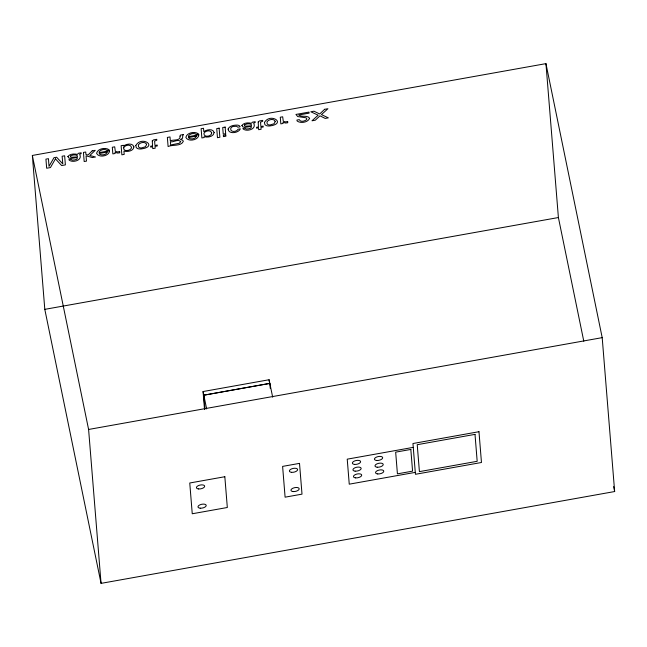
<?xml version="1.0" encoding="UTF-8"?>
<svg xmlns="http://www.w3.org/2000/svg" width="647" height="647" viewBox="0 0 647 647"><rect width="100%" height="100%" fill="white"/><g stroke="black" fill="none" stroke-linecap="round" stroke-linejoin="round"><path stroke-width="0.97" d="M32.35 155.458L545.947 63.632L602.195 337.645L614.65 491.542L101.053 583.368L44.805 309.355L32.35 155.458L88.599 429.462L101.053 583.368M44.805 309.355L558.401 217.538L545.947 63.632M204.517 409.414L203.069 391.54L269.095 379.74L272.67 397.161M204.945 409.098L203.821 395.18L269.848 383.38L270.244 388.362M203.821 395.204L269.848 383.396M88.599 429.462L602.195 337.645M413.255 447.368L347.229 459.168L349.251 484.174L415.277 472.367M558.401 217.538L583.788 341.187M613.631 486.601L614.65 491.542M203.069 391.54L206.652 408.961M269.095 379.74L269.257 381.722M180.068 136.185C180.788 141.256 172.854 139.38 170.323 140.852L170.007 136.946L167.363 137.415L168.099 146.521C172.377 144.418 181.047 146.61 183.368 141.297L182.535 140.092L180.44 139.615L182.535 138.199L182.786 135.433L183.578 134.519L180.335 135.102L180.068 136.185M133.937 146.885C133.46 151.196 127.37 152.045 123.925 151.099L124.192 154.398L121.862 154.819L121.126 145.68L123.334 145.292L123.399 146.141C126.133 143.917 132.627 142.583 133.937 146.885M214.149 132.57C213.591 136.816 207.55 137.754 204.129 136.654L204.201 137.536L201.872 137.948L201.12 128.696L203.514 128.268L203.789 131.656C206.522 129.635 212.992 128.179 214.149 132.57M109.545 150.759C109.44 156.17 98.643 158.191 96.565 153.315C97.6 148.454 105.817 147.031 109.278 149.91L106.925 150.33C104.717 148.761 100.932 149.514 99.331 151.665L99.112 152.627L109.545 150.759M198.823 134.794C198.718 140.205 187.913 142.227 185.843 137.35C186.878 132.489 195.095 131.074 198.556 133.953L196.203 134.374C193.995 132.797 190.21 133.557 188.609 135.7L188.39 136.663L198.823 134.794M135.789 145.526L136.315 147.71L137.779 148.632A5.977 2.734 -11.6 0 0 141.289 148.939C158.515 146.545 141.62 135.223 135.789 145.526M264.413 122.534L264.938 124.717L266.402 125.631A5.977 2.734 -11.6 0 0 269.912 125.947C287.139 123.553 270.244 112.23 264.413 122.534M123.65 147.807C123.165 151.908 130.031 150.921 131.325 148.268L131.487 147.265C130.654 143.747 124.709 145.09 123.65 147.807M228.092 129.044C228.496 134.625 238.759 133.08 240.336 128.842L238.007 129.254C236.818 132.15 229.79 132.538 230.744 128.324L231.367 127.443A2.984 1.367 -11.6 0 1 233.252 126.456L236.543 126.254L237.845 127.2L240.166 126.78L239.382 125.769A4.966 2.273 -11.6 0 0 237.142 125.097C233.89 125.089 229.507 125.655 228.092 129.044M211.698 132.902C211.69 136.663 203.368 137.843 203.951 133.282C205.099 130.678 210.898 129.505 211.698 132.902M146.529 144.621L145.446 146.756L141.58 147.92A3.308 1.512 -11.6 0 1 139.348 147.573L138.531 146.845L138.369 144.855C139.898 142.542 144.257 141.418 146.23 143.674L146.529 144.621M275.153 121.62L274.069 123.755L270.203 124.92A3.308 1.512 -11.6 0 1 267.971 124.58L267.154 123.852L266.993 121.854C268.521 119.549 272.88 118.425 274.854 120.682L275.153 121.62M309.614 118.32C307.94 122.493 300.58 123.617 297.208 121.078L296.876 120.075L299.302 119.638C300.386 122.574 305.06 121.11 306.767 119.485L306.638 118.166L305.772 117.762L297.701 116.557L295.946 114.43L309.015 112.093L309.096 113.144L298.704 115.004C301.631 117.617 307.511 114.689 309.614 118.32M67.878 156.558C68.703 160.44 74.89 156.914 77.438 157.9L76.831 159.283L74.356 159.987L72.141 160.116L71.024 159.316L68.792 159.72C71.647 163.262 83.115 160.723 79.662 154.253L81.215 153.622L81.15 152.797L78.433 153.274L77.373 154.398C74.284 153.671 69.892 153.735 67.878 156.558M241.897 125.453C242.73 129.327 248.917 125.801 251.457 126.788L250.85 128.171L248.375 128.874L246.159 129.004L245.043 128.203L242.811 128.607C245.666 132.15 257.134 129.618 253.681 123.14L255.242 122.509L255.169 121.685L252.459 122.162L251.392 123.286C248.302 122.558 243.919 122.623 241.897 125.453M180.675 141.661L179.268 143.262L170.654 144.985L170.404 141.879C173.178 142.445 178.645 138.587 180.675 141.661M152.28 140.876L152.538 145.874L150.605 146.222L150.686 147.128L152.611 146.788L152.757 148.64L155.183 148.203L155.029 146.351L157.302 145.947L157.229 145.041L154.956 145.446L154.609 141.111L156.833 140.189L156.768 139.315L153.541 139.881L152.28 140.876M258.202 121.943L258.452 126.941L256.527 127.281L256.6 128.195L258.533 127.847L258.679 129.707L261.097 129.271L260.951 127.419L263.224 127.014L263.151 126.1L260.878 126.505L260.523 122.178L262.755 121.256L262.682 120.374L259.455 120.949L258.202 121.943M107.159 152.085C106.302 154.932 101.991 155.547 99.646 154.221L99.25 153.501L107.159 152.085M196.437 136.121C195.58 138.976 191.269 139.59 188.924 138.256L188.528 137.536L196.437 136.121M70.483 156.089L70.652 157.059L71.51 157.286L77.454 156.914L77.219 155.563L75.262 154.892L72.796 155.062L70.483 156.089M244.501 124.976L244.671 125.947L245.528 126.181L251.473 125.809L251.238 124.45L249.289 123.787L246.814 123.949L244.501 124.976M55.44 158.855L50.45 167.549L46.665 168.228L45.929 159.13L48.452 158.677L49.01 166.368L53.992 157.682L56.612 157.213L62.808 163.901L62.128 156.234L64.643 155.781L65.379 164.88L61.635 165.551L55.44 158.855M92.189 150.856L88.016 154.997L85.938 154.504L85.744 152.013L83.439 152.417L84.175 161.524L86.48 161.111L86.051 155.83L92.416 157.544L95.473 157.003L89.828 155.49L95.246 150.314L92.189 150.856M324.657 109.294L319.699 113.977L313.981 111.203L310.795 111.777L318.162 115.19L311.967 120.803L315.275 120.205L319.982 115.837L325.206 118.433L328.361 117.867L321.446 114.608L327.94 108.712L324.657 109.294M119.687 151.6L117.301 151.916L115.312 151.269L114.705 146.829L112.311 147.257L112.853 153.897L115.126 153.493L115.029 152.344L117.665 153.064L119.784 152.773L119.687 151.6M287.664 121.571L285.27 121.887L283.281 121.24L282.674 116.8L280.288 117.228L280.822 123.868L283.095 123.456L283.006 122.315L285.642 123.035L287.753 122.744L287.664 121.571M219.123 128.163L216.729 128.591L217.465 137.698L219.859 137.269L219.123 128.163M225.148 127.087L222.714 127.524L223.247 134.131L225.682 133.694L225.148 127.087M225.779 134.924L223.344 135.36L223.45 136.622L225.884 136.194L225.779 134.924M224.832 476.726L189.757 482.994L192.248 513.767L227.323 507.499L224.832 476.726M299.512 463.373L282.61 466.39L285.101 497.171L302.003 494.146L299.512 463.373M478.974 431.711L412.948 443.518L415.439 474.291L481.465 462.492L478.974 431.711M475.003 434.372L417.226 444.699L419.41 471.631L477.179 461.303L475.003 434.372M410.821 449.439L395.665 452.148L397.42 473.847L412.576 471.137L410.821 449.439M198.613 488.954A4.197 1.917 -11.6 0 0 204.67 486.18A4.197 1.917 -11.6 0 0 198.346 485.622A4.197 1.917 -11.6 0 0 198.613 488.954M200.174 508.186A4.197 1.917 -11.6 0 0 206.223 505.42A4.197 1.917 -11.6 0 0 199.899 504.854A4.197 1.917 -11.6 0 0 200.174 508.186M291.579 472.334A4.197 1.917 -11.6 0 0 297.636 469.56A4.197 1.917 -11.6 0 0 291.312 469.002A4.197 1.917 -11.6 0 0 291.579 472.334M293.14 491.566A4.197 1.917 -11.6 0 0 299.197 488.792A4.197 1.917 -11.6 0 0 292.873 488.234A4.197 1.917 -11.6 0 0 293.14 491.566M376.643 460.478A4.197 1.917 -11.6 0 0 382.692 457.704A4.197 1.917 -11.6 0 0 376.368 457.146A4.197 1.917 -11.6 0 0 376.643 460.478M377.185 467.215A4.197 1.917 -11.6 0 0 383.242 464.441A4.197 1.917 -11.6 0 0 376.918 463.883A4.197 1.917 -11.6 0 0 377.185 467.215M355.114 471.153A4.197 1.917 -11.6 0 0 361.172 468.388A4.197 1.917 -11.6 0 0 354.847 467.83A4.197 1.917 -11.6 0 0 355.114 471.153M355.656 477.89A4.197 1.917 -11.6 0 0 361.713 475.116A4.197 1.917 -11.6 0 0 355.389 474.558A4.197 1.917 -11.6 0 0 355.656 477.89M377.727 473.944A4.197 1.917 -11.6 0 0 383.784 471.17A4.197 1.917 -11.6 0 0 377.46 470.612A4.197 1.917 -11.6 0 0 377.727 473.944M354.572 464.425A4.197 1.917 -11.6 0 0 360.622 461.651A4.197 1.917 -11.6 0 0 354.297 461.093A4.197 1.917 -11.6 0 0 354.572 464.425"/></g></svg>
